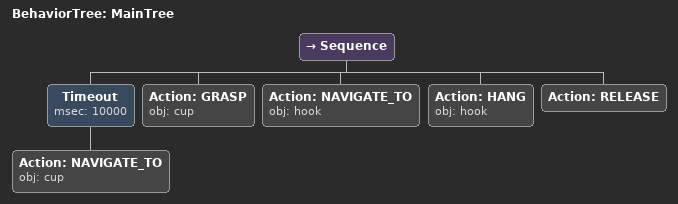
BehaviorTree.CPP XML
<root main_tree_to_execute="MainTree">
  <BehaviorTree ID="MainTree">
    <Sequence>
      <!-- Timeout: NAVIGATE_TO cup within 10s -->
      <Timeout msec="10000">
        <!-- Navigate to cup -->
        <Action ID="NAVIGATE_TO" obj="cup" />
      </Timeout>
      <!-- Grasp cup -->
      <Action ID="GRASP" obj="cup" />
      <!-- Navigate to hook -->
      <Action ID="NAVIGATE_TO" obj="hook" />
      <!-- Hang bag on hook -->
      <Action ID="HANG" obj="hook" />
      <!-- Release -->
      <Action ID="RELEASE" />
    </Sequence>
  </BehaviorTree>
</root>
